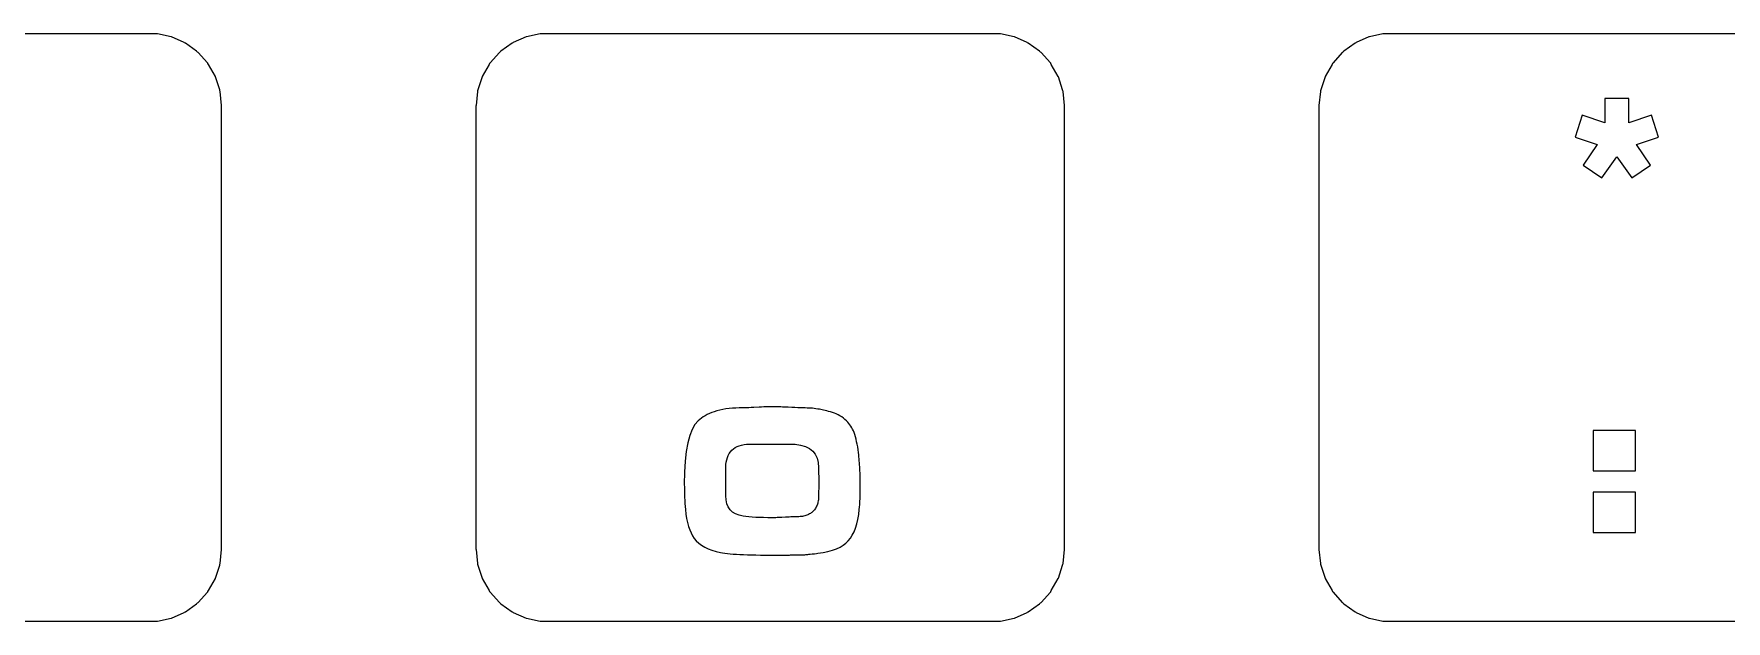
# Model space of a CAD drawing. Header units: millimetres. Extents: x -16 to 249, y -82 to 7.
# Drawn here: x 154.4 to 192.55, y -6.12 to 7.12 of the extents above; entities that cross this region are included whole.
import ezdxf

# ---------------------------------------------------------------- set-up
doc = ezdxf.new("R2010")
doc.units = ezdxf.units.MM
doc.layers.get('0').update_dxf_attribs({"lineweight": 25, "true_color": 0xffffff})

msp = doc.modelspace()

# ---------------------------------------------------------------- linework, layer by layer
for p, q in [((157.171, 7.12391), (146.829, 7.12391)), ((157.189, 7.11999), (157.171, 7.12391)), ((157.496, 7.05479), (157.189, 7.11999)), ((157.505, 7.05293), (157.496, 7.05479)), ((157.791, 6.92539), (157.505, 7.05293)), ((157.799, 6.92175), (157.791, 6.92539)), ((157.816, 6.91409), (157.799, 6.92175)), ((158.07, 6.72977), (157.816, 6.91409)), ((165.184, 6.91409), (164.93, 6.72977)), ((165.201, 6.92175), (165.184, 6.91409)), ((165.209, 6.92539), (165.201, 6.92175)), ((165.495, 7.05293), (165.209, 6.92539)), ((165.504, 7.05479), (165.495, 7.05293)), ((165.811, 7.11999), (165.504, 7.05479)), ((165.829, 7.12391), (165.811, 7.11999)), ((176.171, 7.12391), (165.829, 7.12391)), ((176.189, 7.11999), (176.171, 7.12391)), ((176.496, 7.05479), (176.189, 7.11999)), ((176.505, 7.05293), (176.496, 7.05479)), ((176.791, 6.92539), (176.505, 7.05293)), ((176.799, 6.92175), (176.791, 6.92539)), ((176.816, 6.91409), (176.799, 6.92175)), ((177.07, 6.72977), (176.816, 6.91409)), ((184.184, 6.91409), (183.93, 6.72977)), ((184.201, 6.92175), (184.184, 6.91409)), ((184.209, 6.92539), (184.201, 6.92175)), ((184.495, 7.05293), (184.209, 6.92539)), ((184.504, 7.05479), (184.495, 7.05293)), ((184.811, 7.11999), (184.504, 7.05479)), ((184.829, 7.12391), (184.811, 7.11999)), ((195.171, 7.12391), (184.829, 7.12391)), ((158.085, 6.7187), (158.07, 6.72977)), ((158.093, 6.71344), (158.085, 6.7187)), ((158.105, 6.69945), (158.093, 6.71344)), ((158.315, 6.46642), (158.105, 6.69945)), ((164.895, 6.69945), (164.685, 6.46642)), ((164.907, 6.71344), (164.895, 6.69945)), ((164.915, 6.7187), (164.907, 6.71344)), ((164.93, 6.72977), (164.915, 6.7187)), ((177.085, 6.7187), (177.07, 6.72977)), ((177.093, 6.71344), (177.085, 6.7187)), ((177.105, 6.69945), (177.093, 6.71344)), ((177.315, 6.46642), (177.105, 6.69945)), ((183.895, 6.69945), (183.685, 6.46642)), ((183.907, 6.71344), (183.895, 6.69945)), ((183.915, 6.7187), (183.907, 6.71344)), ((183.93, 6.72977), (183.915, 6.7187)), ((158.321, 6.45977), (158.315, 6.46642)), ((158.325, 6.45202), (158.321, 6.45977)), ((158.335, 6.43571), (158.325, 6.45202)), ((158.492, 6.16414), (158.335, 6.43571)), ((158.494, 6.15563), (158.492, 6.16414)), ((158.591, 5.85739), (158.494, 6.15563)), ((164.506, 6.15563), (164.409, 5.85739)), ((164.508, 6.16414), (164.506, 6.15563)), ((164.665, 6.43571), (164.508, 6.16414)), ((164.675, 6.45202), (164.665, 6.43571)), ((164.679, 6.45977), (164.675, 6.45202)), ((164.685, 6.46642), (164.679, 6.45977)), ((177.321, 6.45977), (177.315, 6.46642)), ((177.325, 6.45202), (177.321, 6.45977)), ((177.335, 6.43571), (177.325, 6.45202)), ((177.492, 6.16414), (177.335, 6.43571)), ((177.494, 6.15563), (177.492, 6.16414)), ((177.591, 5.85739), (177.494, 6.15563)), ((183.506, 6.15563), (183.409, 5.85739)), ((183.508, 6.16414), (183.506, 6.15563)), ((183.665, 6.43571), (183.508, 6.16414)), ((183.675, 6.45202), (183.665, 6.43571)), ((183.679, 6.45977), (183.675, 6.45202)), ((183.685, 6.46642), (183.679, 6.45977)), ((158.597, 5.83949), (158.591, 5.85739)), ((158.599, 5.82077), (158.597, 5.83949)), ((158.632, 5.5089), (158.599, 5.82077)), ((164.401, 5.82077), (164.368, 5.5089)), ((164.403, 5.83949), (164.401, 5.82077)), ((164.409, 5.85739), (164.403, 5.83949)), ((177.597, 5.83949), (177.591, 5.85739)), ((177.599, 5.82077), (177.597, 5.83949)), ((177.632, 5.5089), (177.599, 5.82077)), ((183.401, 5.82077), (183.368, 5.5089)), ((183.403, 5.83949), (183.401, 5.82077)), ((183.409, 5.85739), (183.403, 5.83949)), ((158.633, 5.5), (158.632, 5.5089)), ((158.633, -4.5), (158.633, 5.5)), ((164.368, 5.5089), (164.367, 5.5)), ((164.367, 5.5), (164.367, -4.5)), ((177.633, 5.5), (177.632, 5.5089)), ((177.633, -4.5), (177.633, 5.5)), ((183.368, 5.5089), (183.367, 5.5)), ((183.367, 5.5), (183.367, -4.5)), ((190.351, 5.66762), (189.814, 5.66762)), ((189.814, 5.66762), (189.814, 5.1187)), ((190.351, 5.1187), (190.351, 5.66762)), ((189.304, 5.2923), (189.141, 4.7957)), ((189.814, 5.1187), (189.304, 5.2923)), ((190.861, 5.2923), (190.351, 5.1187)), ((191.024, 4.79639), (190.861, 5.2923)), ((189.141, 4.7957), (189.638, 4.63019)), ((189.638, 4.63019), (189.326, 4.16266)), ((190.527, 4.6311), (191.024, 4.79639)), ((190.839, 4.16502), (190.527, 4.6311)), ((189.741, 3.87756), (190.085, 4.3483)), ((190.085, 4.3483), (190.424, 3.87756)), ((189.326, 4.16266), (189.741, 3.87756)), ((190.424, 3.87756), (190.839, 4.16502)), ((169.491, -1.51581), (169.449, -1.54411)), ((169.535, -1.48918), (169.491, -1.51581)), ((169.581, -1.46426), (169.535, -1.48918)), ((169.629, -1.44104), (169.581, -1.46426)), ((169.68, -1.41951), (169.629, -1.44104)), ((169.733, -1.39967), (169.68, -1.41951)), ((169.796, -1.37996), (169.733, -1.39967)), ((169.862, -1.36288), (169.796, -1.37996)), ((169.929, -1.34843), (169.862, -1.36288)), ((169.999, -1.33661), (169.929, -1.34843)), ((170.072, -1.32741), (169.999, -1.33661)), ((170.146, -1.32085), (170.072, -1.32741)), ((170.224, -1.31689), (170.146, -1.32085)), ((170.303, -1.31558), (170.224, -1.31689)), ((170.339, -1.31537), (170.303, -1.31558)), ((170.379, -1.31471), (170.339, -1.31537)), ((170.422, -1.31361), (170.379, -1.31471)), ((170.469, -1.31207), (170.422, -1.31361)), ((170.518, -1.31009), (170.469, -1.31207)), ((170.572, -1.30766), (170.518, -1.31009)), ((170.628, -1.30481), (170.572, -1.30766)), ((170.748, -1.2982), (170.628, -1.30481)), ((170.803, -1.29535), (170.748, -1.2982)), ((170.854, -1.29292), (170.803, -1.29535)), ((170.901, -1.29095), (170.854, -1.29292)), ((170.944, -1.28941), (170.901, -1.29095)), ((170.982, -1.28831), (170.944, -1.28941)), ((171.016, -1.28764), (170.982, -1.28831)), ((171.046, -1.28743), (171.016, -1.28764)), ((171.075, -1.28755), (171.046, -1.28743)), ((171.106, -1.28795), (171.075, -1.28755)), ((171.138, -1.28862), (171.106, -1.28795)), ((171.171, -1.28954), (171.138, -1.28862)), ((171.206, -1.29073), (171.171, -1.28954)), ((171.242, -1.29218), (171.206, -1.29073)), ((171.279, -1.29388), (171.242, -1.29218)), ((171.318, -1.29587), (171.279, -1.29388)), ((171.406, -1.30049), (171.318, -1.29587)), ((171.485, -1.30449), (171.406, -1.30049)), ((171.557, -1.30789), (171.485, -1.30449)), ((171.62, -1.31065), (171.557, -1.30789)), ((171.675, -1.31282), (171.62, -1.31065)), ((171.721, -1.31436), (171.675, -1.31282)), ((171.76, -1.31528), (171.721, -1.31436)), ((171.79, -1.31558), (171.76, -1.31528)), ((171.83, -1.31606), (171.79, -1.31558)), ((171.87, -1.31746), (171.83, -1.31606)), ((171.91, -1.31978), (171.87, -1.31746)), ((171.95, -1.32304), (171.91, -1.31978)), ((171.991, -1.32724), (171.95, -1.32304)), ((172.031, -1.33237), (171.991, -1.32724)), ((172.072, -1.33844), (172.031, -1.33237)), ((172.112, -1.34543), (172.072, -1.33844)), ((172.141, -1.35069), (172.112, -1.34543)), ((172.171, -1.35696), (172.141, -1.35069)), ((172.204, -1.36426), (172.171, -1.35696)), ((172.239, -1.37257), (172.204, -1.36426)), ((172.276, -1.3819), (172.239, -1.37257)), ((172.316, -1.39224), (172.276, -1.3819)), ((172.357, -1.40361), (172.316, -1.39224)), ((172.401, -1.41599), (172.357, -1.40361)), ((172.446, -1.43022), (172.401, -1.41599)), ((172.489, -1.44717), (172.446, -1.43022)), ((172.531, -1.46684), (172.489, -1.44717)), ((172.571, -1.48921), (172.531, -1.46684)), ((172.61, -1.51431), (172.571, -1.48921)), ((172.648, -1.54211), (172.61, -1.51431)), ((169.237, -1.79895), (169.184, -1.93658)), ((169.3, -1.68869), (169.237, -1.79895)), ((169.373, -1.60583), (169.3, -1.68869)), ((169.41, -1.57413), (169.373, -1.60583)), ((169.449, -1.54411), (169.41, -1.57413)), ((172.685, -1.57263), (172.648, -1.54211)), ((172.72, -1.60587), (172.685, -1.57263)), ((172.746, -1.63487), (172.72, -1.60587)), ((172.771, -1.66489), (172.746, -1.63487)), ((172.795, -1.69592), (172.771, -1.66489)), ((172.816, -1.72797), (172.795, -1.69592)), ((172.837, -1.76103), (172.816, -1.72797)), ((172.855, -1.79512), (172.837, -1.76103)), ((172.873, -1.83023), (172.855, -1.79512)), ((172.888, -1.86635), (172.873, -1.83023)), ((172.905, -1.9156), (172.888, -1.86635)), ((190.503, -1.8197), (189.548, -1.8197)), ((189.548, -1.8197), (189.548, -2.73106)), ((190.503, -2.73106), (190.503, -1.8197)), ((169.141, -2.10159), (169.107, -2.29398)), ((169.184, -1.93658), (169.141, -2.10159)), ((170.104, -2.30237), (170.136, -2.26686)), ((170.136, -2.26686), (170.172, -2.23531)), ((170.172, -2.23531), (170.212, -2.20796)), ((170.212, -2.20796), (170.256, -2.18481)), ((170.256, -2.18481), (170.303, -2.16589)), ((170.303, -2.16589), (170.355, -2.15117)), ((170.355, -2.15117), (170.41, -2.14064)), ((170.41, -2.14064), (170.468, -2.13434)), ((170.468, -2.13434), (170.531, -2.13223)), ((170.531, -2.13223), (171.559, -2.13223)), ((171.559, -2.13223), (171.684, -2.15051)), ((171.684, -2.15051), (171.792, -2.18224)), ((171.792, -2.18224), (171.883, -2.2274)), ((171.883, -2.2274), (171.958, -2.28601)), ((171.958, -2.28601), (172.016, -2.35805)), ((172.92, -1.96706), (172.905, -1.9156)), ((172.934, -2.02072), (172.92, -1.96706)), ((172.948, -2.0766), (172.934, -2.02072)), ((172.96, -2.13467), (172.948, -2.0766)), ((172.972, -2.19496), (172.96, -2.13467)), ((172.982, -2.25745), (172.972, -2.19496)), ((172.991, -2.32214), (172.982, -2.25745)), ((169.083, -2.51375), (169.068, -2.76089)), ((169.107, -2.29398), (169.083, -2.51375)), ((169.997, -2.86919), (169.999, -2.65434)), ((169.999, -2.65434), (170.001, -2.59297)), ((170.001, -2.59297), (170.008, -2.53529)), ((170.008, -2.53529), (170.018, -2.48132)), ((170.018, -2.48132), (170.033, -2.43103)), ((170.033, -2.43103), (170.053, -2.38445)), ((170.053, -2.38445), (170.076, -2.34155)), ((170.076, -2.34155), (170.104, -2.30237)), ((172.016, -2.35805), (172.057, -2.44353)), ((172.057, -2.44353), (172.082, -2.54243)), ((172.082, -2.54243), (172.091, -2.65479)), ((172.091, -2.65479), (172.096, -2.99771)), ((172.996, -2.36945), (172.991, -2.32214)), ((173, -2.41641), (172.996, -2.36945)), ((173.004, -2.46304), (173, -2.41641)), ((173.008, -2.50932), (173.004, -2.46304)), ((173.011, -2.55528), (173.008, -2.50932)), ((173.014, -2.60089), (173.011, -2.55528)), ((173.017, -2.64616), (173.014, -2.60089)), ((173.02, -2.6911), (173.017, -2.64616)), ((169.068, -2.76089), (169.063, -3.03542)), ((169.063, -3.03542), (169.064, -3.11018)), ((169.999, -3.29613), (169.997, -2.86919)), ((172.096, -2.99771), (172.09, -3.32777)), ((173.022, -2.73601), (173.02, -2.6911)), ((173.024, -2.78116), (173.022, -2.73601)), ((173.026, -2.82655), (173.024, -2.78116)), ((173.027, -2.87222), (173.026, -2.82655)), ((173.028, -2.91814), (173.027, -2.87222)), ((173.029, -2.96429), (173.028, -2.91814)), ((173.029, -3.0107), (173.029, -2.96429)), ((173.029, -3.05737), (173.029, -3.0107)), ((189.548, -2.73106), (190.503, -2.73106)), ((169.064, -3.11018), (169.065, -3.18394)), ((169.065, -3.18394), (169.067, -3.25667)), ((169.067, -3.25667), (169.069, -3.3284)), ((169.069, -3.3284), (169.073, -3.39909)), ((169.073, -3.39909), (169.077, -3.46878)), ((170.005, -3.39017), (169.999, -3.29613)), ((170.023, -3.47375), (170.005, -3.39017)), ((172.081, -3.41306), (172.076, -3.43919)), ((172.085, -3.38579), (172.081, -3.41306)), ((172.088, -3.35736), (172.085, -3.38579)), ((172.09, -3.32777), (172.088, -3.35736)), ((173.017, -3.48973), (173.021, -3.42657)), ((173.021, -3.42657), (173.024, -3.35985)), ((173.024, -3.35985), (173.026, -3.28957)), ((173.026, -3.28957), (173.028, -3.21573)), ((173.028, -3.21573), (173.029, -3.13834)), ((173.029, -3.13834), (173.029, -3.05737)), ((190.503, -3.21489), (189.548, -3.21489)), ((189.548, -3.21489), (189.548, -4.12624)), ((190.503, -4.12624), (190.503, -3.21489)), ((169.077, -3.46878), (169.082, -3.53745)), ((169.082, -3.53745), (169.088, -3.60509)), ((169.088, -3.60509), (169.1, -3.71021)), ((169.1, -3.71021), (169.115, -3.80853)), ((169.115, -3.80853), (169.135, -3.90009)), ((170.054, -3.54688), (170.023, -3.47375)), ((170.096, -3.60956), (170.054, -3.54688)), ((170.151, -3.66177), (170.096, -3.60956)), ((170.217, -3.70355), (170.151, -3.66177)), ((170.296, -3.73486), (170.217, -3.70355)), ((170.387, -3.75574), (170.296, -3.73486)), ((170.45, -3.76402), (170.387, -3.75574)), ((170.518, -3.77121), (170.45, -3.76402)), ((170.592, -3.77728), (170.518, -3.77121)), ((170.673, -3.78226), (170.592, -3.77728)), ((170.759, -3.78612), (170.673, -3.78226)), ((170.85, -3.78888), (170.759, -3.78612)), ((170.948, -3.79054), (170.85, -3.78888)), ((171.052, -3.79109), (170.948, -3.79054)), ((171.072, -3.79094), (171.052, -3.79109)), ((171.096, -3.79045), (171.072, -3.79094)), ((171.123, -3.78966), (171.096, -3.79045)), ((171.153, -3.78853), (171.123, -3.78966)), ((171.186, -3.78709), (171.153, -3.78853)), ((171.222, -3.78534), (171.186, -3.78709)), ((171.261, -3.78325), (171.222, -3.78534)), ((171.347, -3.77846), (171.261, -3.78325)), ((171.388, -3.77637), (171.347, -3.77846)), ((171.426, -3.77461), (171.388, -3.77637)), ((171.462, -3.77318), (171.426, -3.77461)), ((171.496, -3.77205), (171.462, -3.77318)), ((171.527, -3.77126), (171.496, -3.77205)), ((171.556, -3.77077), (171.527, -3.77126)), ((171.583, -3.77061), (171.556, -3.77077)), ((171.614, -3.77017), (171.583, -3.77061)), ((171.644, -3.76883), (171.614, -3.77017)), ((171.672, -3.7666), (171.644, -3.76883)), ((171.7, -3.76347), (171.672, -3.7666)), ((171.727, -3.75946), (171.7, -3.76347)), ((171.752, -3.75455), (171.727, -3.75946)), ((171.777, -3.74875), (171.752, -3.75455)), ((171.8, -3.74205), (171.777, -3.74875)), ((171.823, -3.73445), (171.8, -3.74205)), ((171.845, -3.72597), (171.823, -3.73445)), ((171.865, -3.71658), (171.845, -3.72597)), ((171.885, -3.70631), (171.865, -3.71658)), ((171.904, -3.69514), (171.885, -3.70631)), ((171.922, -3.68309), (171.904, -3.69514)), ((171.939, -3.67014), (171.922, -3.68309)), ((171.955, -3.6563), (171.939, -3.67014)), ((171.97, -3.64151), (171.955, -3.6563)), ((171.985, -3.62576), (171.97, -3.64151)), ((171.998, -3.60902), (171.985, -3.62576)), ((172.011, -3.59131), (171.998, -3.60902)), ((172.023, -3.57262), (172.011, -3.59131)), ((172.034, -3.55296), (172.023, -3.57262)), ((172.044, -3.53232), (172.034, -3.55296)), ((172.054, -3.5107), (172.044, -3.53232)), ((172.063, -3.48801), (172.054, -3.5107)), ((172.07, -3.46417), (172.063, -3.48801)), ((172.076, -3.43919), (172.07, -3.46417)), ((172.975, -3.82973), (172.994, -3.7215)), ((172.994, -3.7215), (173.008, -3.60538)), ((173.008, -3.60538), (173.013, -3.54933)), ((173.013, -3.54933), (173.017, -3.48973)), ((169.135, -3.90009), (169.158, -3.98485)), ((169.158, -3.98485), (169.184, -4.06284)), ((169.184, -4.06284), (169.214, -4.13405)), ((169.214, -4.13405), (169.248, -4.19849)), ((172.806, -4.25258), (172.85, -4.18378)), ((172.85, -4.18378), (172.888, -4.1071)), ((172.888, -4.1071), (172.922, -4.02252)), ((172.922, -4.02252), (172.951, -3.93007)), ((172.951, -3.93007), (172.975, -3.82973)), ((189.548, -4.12624), (190.503, -4.12624)), ((158.599, -4.82077), (158.632, -4.5089)), ((158.632, -4.5089), (158.633, -4.5)), ((164.367, -4.5), (164.368, -4.5089)), ((164.368, -4.5089), (164.401, -4.82077)), ((169.248, -4.19849), (169.286, -4.25613)), ((169.286, -4.25613), (169.334, -4.31271)), ((169.334, -4.31271), (169.39, -4.36447)), ((169.39, -4.36447), (169.453, -4.41139)), ((169.453, -4.41139), (169.523, -4.45348)), ((169.523, -4.45348), (169.601, -4.49072)), ((169.601, -4.49072), (169.686, -4.52315)), ((169.686, -4.52315), (169.778, -4.55074)), ((169.778, -4.55074), (169.877, -4.57349)), ((169.877, -4.57349), (169.926, -4.58197)), ((172.069, -4.59293), (172.19, -4.57433)), ((172.19, -4.57433), (172.3, -4.55104)), ((172.3, -4.55104), (172.401, -4.52312)), ((172.401, -4.52312), (172.492, -4.49051)), ((172.492, -4.49051), (172.573, -4.45325)), ((172.573, -4.45325), (172.645, -4.41133)), ((172.645, -4.41133), (172.706, -4.36475)), ((172.706, -4.36475), (172.758, -4.31349)), ((172.758, -4.31349), (172.806, -4.25258)), ((177.599, -4.82077), (177.632, -4.5089)), ((177.632, -4.5089), (177.633, -4.5)), ((183.367, -4.5), (183.368, -4.5089)), ((183.368, -4.5089), (183.401, -4.82077)), ((158.494, -5.15563), (158.591, -4.85739)), ((158.591, -4.85739), (158.597, -4.83949)), ((158.597, -4.83949), (158.599, -4.82077)), ((164.401, -4.82077), (164.403, -4.83949)), ((164.403, -4.83949), (164.409, -4.85739)), ((164.409, -4.85739), (164.506, -5.15563)), ((169.926, -4.58197), (169.979, -4.58977)), ((169.979, -4.58977), (170.037, -4.59689)), ((170.037, -4.59689), (170.1, -4.60335)), ((170.1, -4.60335), (170.167, -4.60912)), ((170.167, -4.60912), (170.239, -4.6142)), ((170.239, -4.6142), (170.316, -4.61861)), ((170.316, -4.61861), (170.398, -4.62233)), ((170.398, -4.62233), (170.485, -4.6255)), ((170.485, -4.6255), (170.577, -4.62827)), ((170.577, -4.62827), (170.675, -4.6306)), ((170.675, -4.6306), (170.779, -4.63251)), ((170.779, -4.63251), (170.888, -4.63399)), ((170.888, -4.63399), (171.003, -4.63504)), ((171.003, -4.63504), (171.124, -4.63568)), ((171.124, -4.63568), (171.25, -4.63589)), ((171.25, -4.63589), (171.432, -4.63141)), ((171.432, -4.63141), (171.459, -4.63077)), ((171.459, -4.63077), (171.486, -4.63017)), ((171.486, -4.63017), (171.513, -4.62965)), ((171.513, -4.62965), (171.541, -4.62921)), ((171.541, -4.62921), (171.569, -4.62885)), ((171.569, -4.62885), (171.597, -4.62857)), ((171.597, -4.62857), (171.626, -4.62837)), ((171.626, -4.62837), (171.655, -4.62825)), ((171.655, -4.62825), (171.684, -4.62822)), ((171.684, -4.62822), (171.706, -4.62802)), ((171.706, -4.62802), (171.729, -4.62746)), ((171.729, -4.62746), (171.752, -4.6265)), ((171.752, -4.6265), (171.776, -4.62517)), ((171.776, -4.62517), (171.799, -4.62344)), ((171.799, -4.62344), (171.823, -4.62135)), ((171.823, -4.62135), (171.848, -4.61887)), ((171.848, -4.61887), (171.872, -4.61601)), ((171.872, -4.61601), (171.897, -4.61298)), ((171.897, -4.61298), (171.946, -4.60704)), ((171.946, -4.60704), (171.996, -4.60127)), ((171.996, -4.60127), (172.045, -4.59567)), ((172.045, -4.59567), (172.069, -4.59293)), ((177.494, -5.15563), (177.591, -4.85739)), ((177.591, -4.85739), (177.597, -4.83949)), ((177.597, -4.83949), (177.599, -4.82077)), ((183.401, -4.82077), (183.403, -4.83949)), ((183.403, -4.83949), (183.409, -4.85739)), ((183.409, -4.85739), (183.506, -5.15563)), ((158.335, -5.43571), (158.492, -5.16414)), ((158.492, -5.16414), (158.494, -5.15563)), ((164.506, -5.15563), (164.508, -5.16414)), ((164.508, -5.16414), (164.665, -5.43571)), ((177.335, -5.43571), (177.492, -5.16414)), ((177.492, -5.16414), (177.494, -5.15563)), ((183.506, -5.15563), (183.508, -5.16414)), ((183.508, -5.16414), (183.665, -5.43571)), ((158.07, -5.72977), (158.085, -5.7187)), ((158.085, -5.7187), (158.093, -5.71344)), ((158.093, -5.71344), (158.105, -5.69945)), ((158.105, -5.69945), (158.315, -5.46642)), ((158.315, -5.46642), (158.321, -5.45977)), ((158.321, -5.45977), (158.325, -5.45202)), ((158.325, -5.45202), (158.335, -5.43571)), ((164.665, -5.43571), (164.675, -5.45202)), ((164.675, -5.45202), (164.679, -5.45977)), ((164.679, -5.45977), (164.685, -5.46642)), ((164.685, -5.46642), (164.895, -5.69945)), ((164.895, -5.69945), (164.907, -5.71344)), ((164.907, -5.71344), (164.915, -5.7187)), ((164.915, -5.7187), (164.93, -5.72977)), ((177.07, -5.72977), (177.085, -5.7187)), ((177.085, -5.7187), (177.093, -5.71344)), ((177.093, -5.71344), (177.105, -5.69945)), ((177.105, -5.69945), (177.315, -5.46642)), ((177.315, -5.46642), (177.321, -5.45977)), ((177.321, -5.45977), (177.325, -5.45202)), ((177.325, -5.45202), (177.335, -5.43571)), ((183.665, -5.43571), (183.675, -5.45202)), ((183.675, -5.45202), (183.679, -5.45977)), ((183.679, -5.45977), (183.685, -5.46642)), ((183.685, -5.46642), (183.895, -5.69945)), ((183.895, -5.69945), (183.907, -5.71344)), ((183.907, -5.71344), (183.915, -5.7187)), ((183.915, -5.7187), (183.93, -5.72977)), ((157.189, -6.11999), (157.496, -6.05479)), ((157.496, -6.05479), (157.505, -6.05293)), ((157.505, -6.05293), (157.791, -5.92539)), ((157.791, -5.92539), (157.799, -5.92175)), ((157.799, -5.92175), (157.816, -5.91409)), ((157.816, -5.91409), (158.07, -5.72977)), ((164.93, -5.72977), (165.184, -5.91409)), ((165.184, -5.91409), (165.201, -5.92175)), ((165.201, -5.92175), (165.209, -5.92539)), ((165.209, -5.92539), (165.495, -6.05293)), ((165.495, -6.05293), (165.504, -6.05479)), ((165.504, -6.05479), (165.811, -6.11999)), ((176.189, -6.11999), (176.496, -6.05479)), ((176.496, -6.05479), (176.505, -6.05293)), ((176.505, -6.05293), (176.791, -5.92539)), ((176.791, -5.92539), (176.799, -5.92175)), ((176.799, -5.92175), (176.816, -5.91409)), ((176.816, -5.91409), (177.07, -5.72977)), ((183.93, -5.72977), (184.184, -5.91409)), ((184.184, -5.91409), (184.201, -5.92175)), ((184.201, -5.92175), (184.209, -5.92539)), ((184.209, -5.92539), (184.495, -6.05293)), ((184.495, -6.05293), (184.504, -6.05479)), ((184.504, -6.05479), (184.811, -6.11999)), ((146.829, -6.12391), (157.171, -6.12391)), ((157.171, -6.12391), (157.189, -6.11999)), ((165.811, -6.11999), (165.829, -6.12391)), ((165.829, -6.12391), (176.171, -6.12391)), ((176.171, -6.12391), (176.189, -6.11999)), ((184.811, -6.11999), (184.829, -6.12391)), ((184.829, -6.12391), (195.171, -6.12391))]:
    msp.add_line(p, q)

doc.saveas('drawing.dxf')
